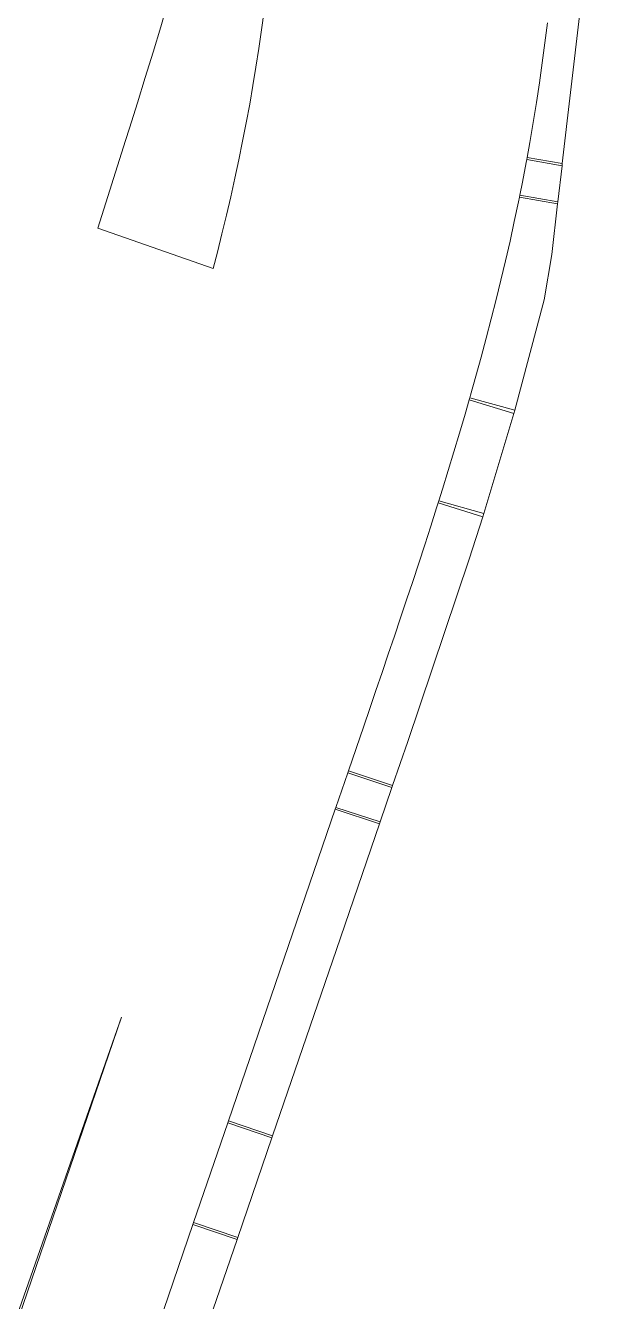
# Model space of a CAD drawing. Header units: metres. Extents: x 105146 to 106170, y 111783 to 118163.
# Drawn here: x 105925.4 to 105954.5, y 114654.7 to 114717.7 of the extents above; entities that cross this region are included whole.
import ezdxf

# ---------------------------------------------------------------- set-up
doc = ezdxf.new("R2010")
doc.units = ezdxf.units.M
doc.layers.add('20-EP-ZONA-DURA', color=253, linetype='CONTINUOUS', lineweight=13)
doc.layers.add('20-EP-ZONA-VERDE', color=84, linetype='CONTINUOUS', lineweight=13)

msp = doc.modelspace()

# ---------------------------------------------------------------- linework, layer by layer
at = {"layer": '20-EP-ZONA-DURA'}
for points in [[(105954.4929, 114733.3351), (105951.868, 114710.8813), (105950.1297, 114711.1845), (105950.2631, 114711.9223), (105950.4311, 114712.9071), (105950.5892, 114713.8918), (105950.7376, 114714.876), (105950.8769, 114715.8592), (105951.0073, 114716.8417), (105951.1291, 114717.8231)], [(105937.1438, 114718.4201), (105937.0185, 114717.4934), (105936.8849, 114716.569), (105936.743, 114715.6474), (105936.5925, 114714.728), (105936.4329, 114713.8114), (105936.2638, 114712.8964), (105936.0856, 114711.9821), (105935.8984, 114711.0682), (105935.7024, 114710.1554), (105935.4979, 114709.2429), (105935.2854, 114708.3314), (105935.0639, 114707.4189), (105935.0614, 114707.4065), (105934.8367, 114706.5089), (105934.6278, 114705.7013), (105928.9294, 114707.6988), (105928.9294, 114707.6988), (105930.2979, 114712.0138), (105930.4977, 114712.6349), (105930.8923, 114713.8808), (105931.2816, 114715.1299), (105931.6649, 114716.3819), (105932.042, 114717.6372), (105932.4122, 114718.8957)]]:
    msp.add_lwpolyline(points, dxfattribs=at)
for points in [[(105951.8557, 114710.7767), (105951.6476, 114708.9967), (105949.7699, 114709.3195), (105949.8984, 114709.9595), (105950.0854, 114710.9392), (105950.1117, 114711.0849), (105951.8557, 114710.7767)], [(105949.5171, 114698.7034), (105947.3012, 114699.3039), (105947.3397, 114699.4371), (105947.6036, 114700.3749), (105947.8623, 114701.3163), (105948.1157, 114702.2616), (105948.3628, 114703.2104), (105948.604, 114704.163), (105948.8384, 114705.1195), (105949.0657, 114706.0796), (105949.2859, 114707.0438), (105949.4983, 114708.0119), (105949.7024, 114708.9837), (105949.7499, 114709.2205), (105951.6354, 114708.8917), (105951.3437, 114706.3967), (105950.9695, 114704.1529), (105949.5171, 114698.7034)], [(105947.99, 114693.5963), (105945.7727, 114694.2289), (105945.9524, 114694.8005), (105946.2377, 114695.7212), (105946.5194, 114696.6451), (105946.7971, 114697.5722), (105947.0706, 114698.5028), (105947.2735, 114699.2077), (105949.4703, 114698.5398), (105947.99, 114693.5963)], [(105944.2369, 114682.3465), (105943.4892, 114680.1642), (105941.3055, 114680.8863), (105942.0611, 114683.0919), (105942.3643, 114683.9771), (105942.668, 114684.8642), (105942.9716, 114685.7536), (105943.2765, 114686.649), (105943.5798, 114687.5439), (105943.8823, 114688.4412), (105944.1837, 114689.3412), (105944.4838, 114690.2439), (105944.7821, 114691.1492), (105945.0785, 114692.0576), (105945.3726, 114692.9689), (105945.664, 114693.8832), (105945.7426, 114694.1336), (105947.939, 114693.4335), (105947.2661, 114691.3477), (105944.2369, 114682.3465)], [(105943.455, 114680.0643), (105942.8751, 114678.3718), (105940.6897, 114679.0887), (105941.2733, 114680.7917), (105943.455, 114680.0643)], [(105940.7155, 114672.0683), (105937.5605, 114662.8594), (105935.3825, 114663.5993), (105940.6565, 114678.9943), (105942.8409, 114678.272), (105940.7155, 114672.0683)], [(105930.1116, 114668.7315), (105916.3641, 114628.6065), (105916.0809, 114628.7057), (105930.1116, 114668.7315)], [(105937.5263, 114662.7596), (105935.8427, 114657.8456), (105933.6647, 114658.5855), (105935.3495, 114663.5049), (105937.5263, 114662.7596)], [(105935.8085, 114657.7457), (105934.1249, 114652.8316), (105931.9469, 114653.5717), (105933.6317, 114658.4911), (105935.8085, 114657.7457)]]:
    msp.add_lwpolyline(points, close=True, dxfattribs=at)
at = {"layer": '20-EP-ZONA-VERDE'}
for points in [[(105951.8679, 114710.8813), (105951.8557, 114710.7767), (105950.1117, 114711.0849), (105950.1297, 114711.1845), (105951.8679, 114710.8813)], [(105951.6475, 114708.9967), (105951.6353, 114708.8917), (105949.7499, 114709.2205), (105949.7699, 114709.3195), (105951.6475, 114708.9967)], [(105949.5189, 114698.7029), (105949.4719, 114698.5393), (105947.2735, 114699.2077), (105947.3011, 114699.3039), (105949.5189, 114698.7029)], [(105947.9905, 114693.5961), (105947.9391, 114693.4335), (105945.7423, 114694.1337), (105945.7727, 114694.2289), (105947.9905, 114693.5961)], [(105943.4893, 114680.1641), (105943.4557, 114680.0641), (105941.2733, 114680.7917), (105941.3055, 114680.8863), (105943.4893, 114680.1641)], [(105942.8743, 114678.3721), (105942.8411, 114678.2719), (105940.6565, 114678.9943), (105940.6897, 114679.0887), (105942.8743, 114678.3721)], [(105937.5607, 114662.8593), (105937.5265, 114662.7595), (105935.3495, 114663.5049), (105935.3819, 114663.5995), (105937.5607, 114662.8593)], [(105935.8429, 114657.8455), (105935.8085, 114657.7457), (105933.6317, 114658.4911), (105933.6641, 114658.5857), (105935.8429, 114657.8455)]]:
    msp.add_lwpolyline(points, close=True, dxfattribs=at)

doc.saveas('drawing.dxf')
